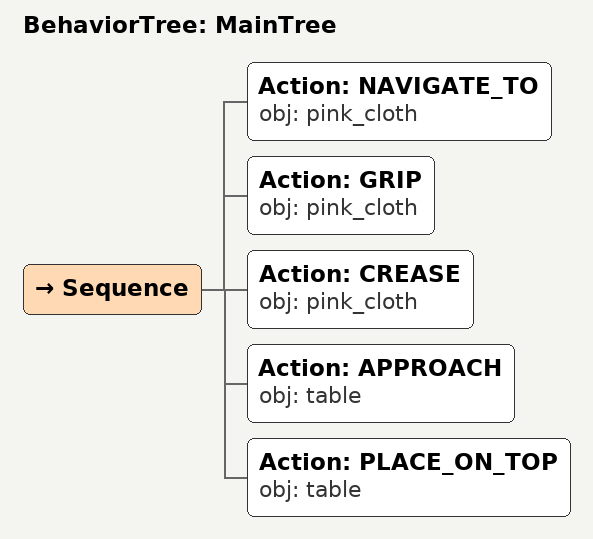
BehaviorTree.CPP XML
<root main_tree_to_execute="MainTree">
  <BehaviorTree ID="MainTree">
    <Sequence>
      <!-- Navigate to pink_cloth -->
      <Action ID="NAVIGATE_TO" obj="pink_cloth" />
      <!-- Grip pink_cloth -->
      <Action ID="GRIP" obj="pink_cloth" />
      <!-- Crease pink_cloth -->
      <Action ID="CREASE" obj="pink_cloth" />
      <!-- Approach table -->
      <Action ID="APPROACH" obj="table" />
      <!-- Place on table -->
      <Action ID="PLACE_ON_TOP" obj="table" />
    </Sequence>
  </BehaviorTree>
</root>
